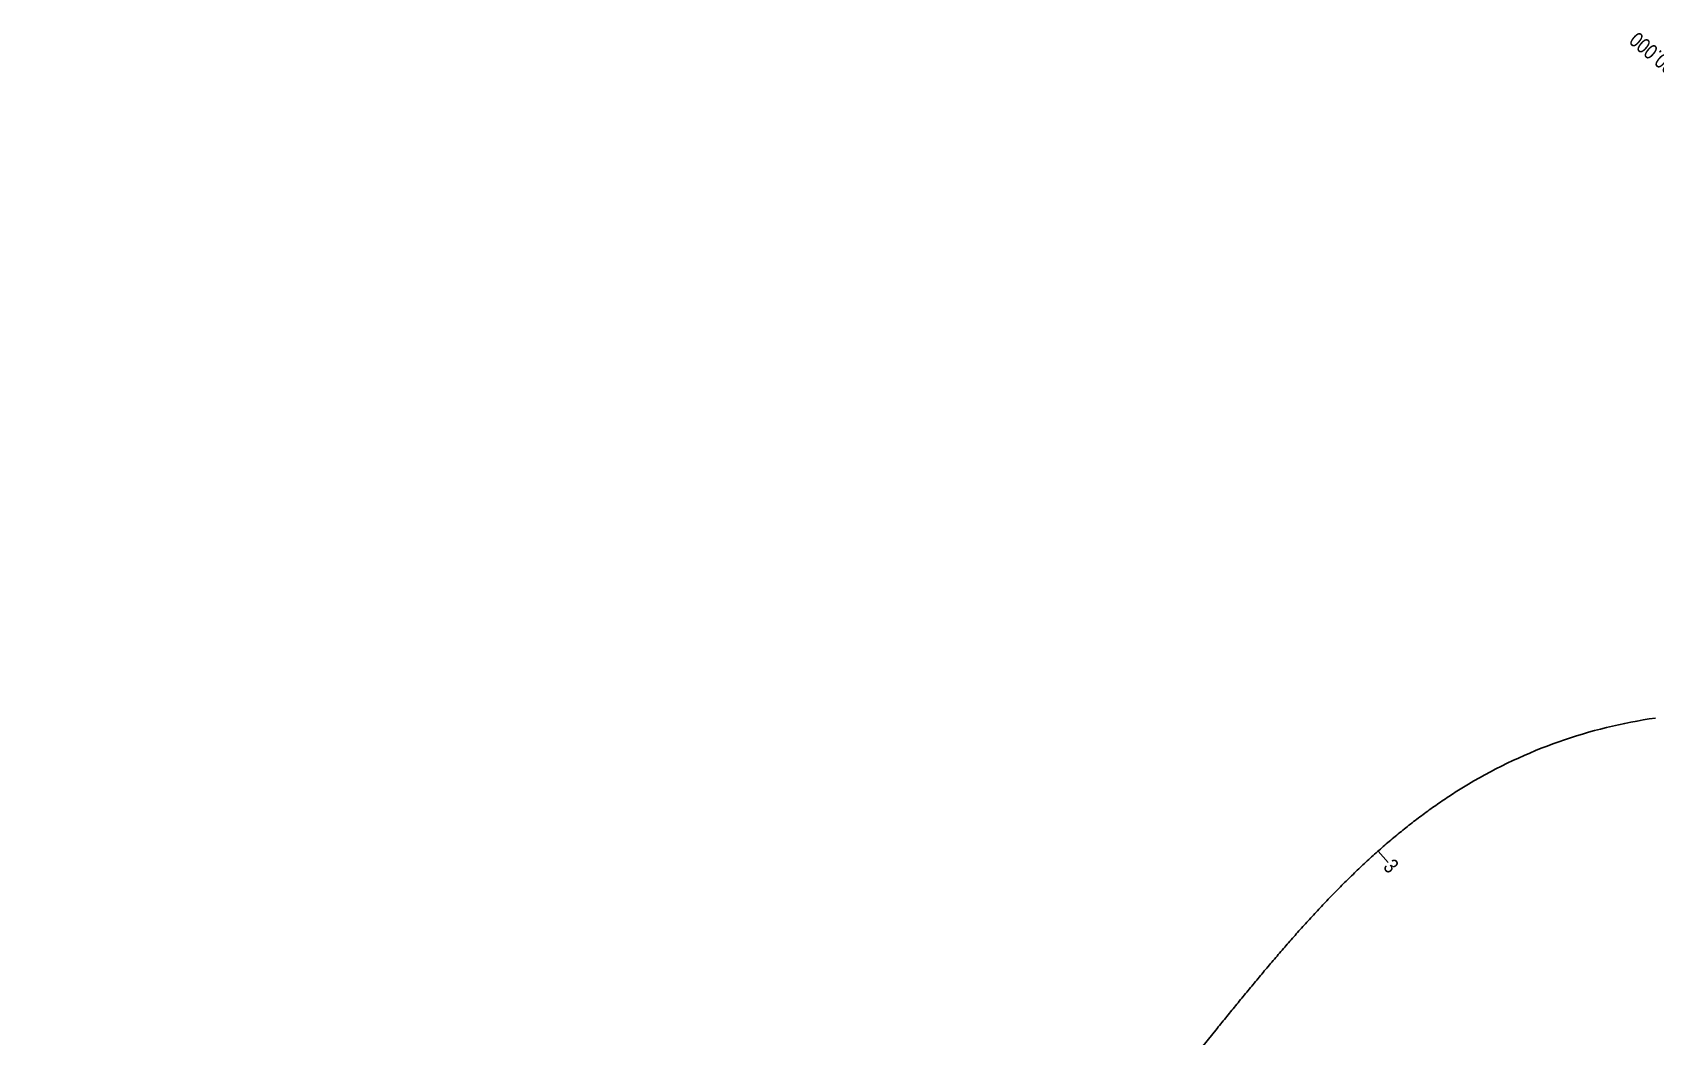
# Model space of a CAD drawing. Header units: metres. Extents: x 570677 to 573609, y 785040 to 786024.
# Drawn here: x 570723.4 to 571045.5, y 785606.9 to 785806.1 of the extents above; entities that cross this region are included whole.
import ezdxf

# ---------------------------------------------------------------- set-up
doc = ezdxf.new("R2010")
doc.units = ezdxf.units.M
doc.header["$LTSCALE"] = 0.5
for name, color, linetype in [('桩号_D2', 2, 'CONTINUOUS'), ('桩号_D3', 2, 'CONTINUOUS'), ('道路中线_D2', 7, 'CONTINUOUS')]:
    doc.layers.add(name, color=color, linetype=linetype)
doc.styles.add('EICAD', font='arial.ttf', dxfattribs={"width": 0.8, "height": 2})

msp = doc.modelspace()

# ---------------------------------------------------------------- linework, layer by layer
at = {"layer": '桩号_D2', "linetype": 'Continuous'}
msp.add_lwpolyline([(570990.47, 785643.66), (570992.46, 785641.41)], dxfattribs=at)
at = {"layer": '道路中线_D2', "color": 4}
for p in [(570723.39, 785319.67), (570799.15, 785412.73)]:
    msp.add_line(p, (570958.49, 785608.44), dxfattribs=at)
at = {"layer": '道路中线_D2', "color": 1, "flags": 128}
msp.add_lwpolyline([(571008.43, 785656.96), (571008.09, 785656.76), (571007.76, 785656.56), (571007.43, 785656.35), (571007.1, 785656.15), (571006.76, 785655.95), (571006.44, 785655.74), (571006.11, 785655.53), (571005.78, 785655.32), (571005.45, 785655.11), (571005.12, 785654.9), (571004.8, 785654.69), (571004.47, 785654.48), (571004.15, 785654.26), (571003.82, 785654.05), (571003.5, 785653.83), (571003.18, 785653.61), (571002.86, 785653.39), (571002.54, 785653.17), (571002.22, 785652.95), (571001.9, 785652.73), (571001.58, 785652.5), (571001.26, 785652.28), (571000.95, 785652.05), (571000.63, 785651.83), (571000.32, 785651.6), (571000, 785651.37), (570999.69, 785651.14), (570999.38, 785650.91), (570999.06, 785650.68), (570998.75, 785650.44), (570998.44, 785650.21), (570998.13, 785649.97), (570997.82, 785649.74), (570997.52, 785649.5), (570997.21, 785649.26), (570996.9, 785649.02), (570996.59, 785648.78), (570996.29, 785648.54), (570995.99, 785648.3), (570995.68, 785648.06), (570995.38, 785647.82), (570995.08, 785647.57), (570994.77, 785647.33), (570994.47, 785647.08), (570994.17, 785646.83), (570993.87, 785646.58), (570993.58, 785646.33), (570993.28, 785646.08), (570992.98, 785645.83), (570992.68, 785645.58), (570992.39, 785645.33), (570992.09, 785645.08), (570991.8, 785644.82), (570991.5, 785644.57), (570991.21, 785644.31), (570990.92, 785644.06), (570990.63, 785643.8), (570990.34, 785643.54), (570990.05, 785643.28), (570989.76, 785643.02), (570989.47, 785642.76), (570989.18, 785642.5), (570988.89, 785642.24), (570988.6, 785641.98), (570988.32, 785641.71), (570988.03, 785641.45), (570987.75, 785641.18), (570987.46, 785640.92), (570987.18, 785640.65), (570986.9, 785640.39), (570986.61, 785640.12), (570986.33, 785639.85), (570986.05, 785639.58), (570985.77, 785639.31), (570985.49, 785639.04), (570985.21, 785638.77), (570984.93, 785638.5), (570984.65, 785638.23), (570984.38, 785637.96), (570984.1, 785637.68), (570983.82, 785637.41), (570983.55, 785637.14), (570983.27, 785636.86), (570983, 785636.59), (570982.72, 785636.31), (570982.45, 785636.03), (570982.18, 785635.76), (570981.91, 785635.48), (570981.63, 785635.2), (570981.36, 785634.92), (570981.09, 785634.64), (570980.82, 785634.36), (570980.55, 785634.08), (570980.28, 785633.8), (570980.01, 785633.52), (570979.75, 785633.24), (570979.48, 785632.96), (570979.21, 785632.67), (570978.95, 785632.39), (570978.68, 785632.11), (570978.41, 785631.82), (570978.15, 785631.54), (570977.88, 785631.25), (570977.62, 785630.97), (570977.36, 785630.68), (570977.09, 785630.4), (570976.83, 785630.11), (570976.57, 785629.82), (570976.31, 785629.53), (570976.05, 785629.25), (570975.78, 785628.96), (570975.52, 785628.67), (570975.26, 785628.38), (570975, 785628.09), (570974.75, 785627.8), (570974.49, 785627.51), (570974.23, 785627.22), (570973.97, 785626.93), (570973.71, 785626.64), (570973.45, 785626.35), (570973.2, 785626.05), (570972.94, 785625.76), (570972.69, 785625.47), (570972.43, 785625.18), (570972.17, 785624.88), (570971.92, 785624.59), (570971.66, 785624.3), (570971.41, 785624), (570971.16, 785623.71), (570970.9, 785623.41), (570970.65, 785623.12), (570970.4, 785622.82), (570970.14, 785622.53), (570969.89, 785622.23), (570969.64, 785621.93), (570969.39, 785621.64), (570969.13, 785621.34), (570968.88, 785621.05), (570968.63, 785620.75), (570968.38, 785620.45), (570968.13, 785620.15), (570967.88, 785619.86), (570967.63, 785619.56), (570967.38, 785619.26), (570967.13, 785618.96), (570966.88, 785618.66), (570966.63, 785618.36), (570966.38, 785618.07), (570966.13, 785617.77), (570965.89, 785617.47), (570965.64, 785617.17), (570965.39, 785616.87), (570965.14, 785616.57), (570964.89, 785616.27), (570964.65, 785615.97), (570964.4, 785615.67), (570964.15, 785615.37), (570963.9, 785615.07), (570963.66, 785614.77), (570963.41, 785614.47), (570963.16, 785614.17), (570962.92, 785613.87), (570962.67, 785613.57), (570962.42, 785613.27), (570962.18, 785612.97), (570961.93, 785612.66), (570961.69, 785612.36), (570961.44, 785612.06), (570961.19, 785611.76), (570960.95, 785611.46), (570960.7, 785611.16), (570960.46, 785610.86), (570960.21, 785610.56), (570959.96, 785610.25), (570959.72, 785609.95), (570959.47, 785609.65), (570959.23, 785609.35), (570958.98, 785609.05), (570958.74, 785608.75), (570958.49, 785608.44)], dxfattribs=at)
msp.add_lwpolyline([(571008.43, 785656.96), (571008.09, 785656.76), (571007.76, 785656.56), (571007.43, 785656.35), (571007.1, 785656.15), (571006.76, 785655.95), (571006.44, 785655.74), (571006.11, 785655.53), (571005.78, 785655.32), (571005.45, 785655.11), (571005.12, 785654.9), (571004.8, 785654.69), (571004.47, 785654.48), (571004.15, 785654.26), (571003.82, 785654.05), (571003.5, 785653.83), (571003.18, 785653.61), (571002.86, 785653.39), (571002.54, 785653.17), (571002.22, 785652.95), (571001.9, 785652.73), (571001.58, 785652.5), (571001.26, 785652.28), (571000.95, 785652.05), (571000.63, 785651.83), (571000.32, 785651.6), (571000, 785651.37), (570999.69, 785651.14), (570999.38, 785650.91), (570999.06, 785650.68), (570998.75, 785650.44), (570998.44, 785650.21), (570998.13, 785649.97), (570997.82, 785649.74), (570997.52, 785649.5), (570997.21, 785649.26), (570996.9, 785649.02), (570996.59, 785648.78), (570996.29, 785648.54), (570995.99, 785648.3), (570995.68, 785648.06), (570995.38, 785647.82), (570995.08, 785647.57), (570994.77, 785647.33), (570994.47, 785647.08), (570994.17, 785646.83), (570993.87, 785646.58), (570993.58, 785646.33), (570993.28, 785646.08), (570992.98, 785645.83), (570992.68, 785645.58), (570992.39, 785645.33), (570992.09, 785645.08), (570991.8, 785644.82), (570991.5, 785644.57), (570991.21, 785644.31), (570990.92, 785644.06), (570990.63, 785643.8), (570990.34, 785643.54), (570990.05, 785643.28), (570989.76, 785643.02), (570989.47, 785642.76), (570989.18, 785642.5), (570988.89, 785642.24), (570988.6, 785641.98), (570988.32, 785641.71), (570988.03, 785641.45), (570987.75, 785641.18), (570987.46, 785640.92), (570987.18, 785640.65), (570986.9, 785640.39), (570986.61, 785640.12), (570986.33, 785639.85), (570986.05, 785639.58), (570985.77, 785639.31), (570985.49, 785639.04), (570985.21, 785638.77), (570984.93, 785638.5), (570984.65, 785638.23), (570984.38, 785637.96), (570984.1, 785637.68), (570983.82, 785637.41), (570983.55, 785637.14), (570983.27, 785636.86), (570983, 785636.59), (570982.72, 785636.31), (570982.45, 785636.03), (570982.18, 785635.76), (570981.91, 785635.48), (570981.63, 785635.2), (570981.36, 785634.92), (570981.09, 785634.64), (570980.82, 785634.36), (570980.55, 785634.08), (570980.28, 785633.8), (570980.01, 785633.52), (570979.75, 785633.24), (570979.48, 785632.96), (570979.21, 785632.67), (570978.95, 785632.39), (570978.68, 785632.11), (570978.41, 785631.82), (570978.15, 785631.54), (570977.88, 785631.25), (570977.62, 785630.97), (570977.36, 785630.68), (570977.09, 785630.4), (570976.83, 785630.11), (570976.57, 785629.82), (570976.31, 785629.53), (570976.05, 785629.25), (570975.78, 785628.96), (570975.52, 785628.67), (570975.26, 785628.38), (570975, 785628.09), (570974.75, 785627.8), (570974.49, 785627.51), (570974.23, 785627.22), (570973.97, 785626.93), (570973.71, 785626.64), (570973.45, 785626.35), (570973.2, 785626.05), (570972.94, 785625.76), (570972.69, 785625.47), (570972.43, 785625.18), (570972.17, 785624.88), (570971.92, 785624.59), (570971.66, 785624.3), (570971.41, 785624), (570971.16, 785623.71), (570970.9, 785623.41), (570970.65, 785623.12), (570970.4, 785622.82), (570970.14, 785622.53), (570969.89, 785622.23), (570969.64, 785621.93), (570969.39, 785621.64), (570969.13, 785621.34), (570968.88, 785621.05), (570968.63, 785620.75), (570968.38, 785620.45), (570968.13, 785620.15), (570967.88, 785619.86), (570967.63, 785619.56), (570967.38, 785619.26), (570967.13, 785618.96), (570966.88, 785618.66), (570966.63, 785618.36), (570966.38, 785618.07), (570966.13, 785617.77), (570965.89, 785617.47), (570965.64, 785617.17), (570965.39, 785616.87), (570965.14, 785616.57), (570964.89, 785616.27), (570964.65, 785615.97), (570964.4, 785615.67), (570964.15, 785615.37), (570963.9, 785615.07), (570963.66, 785614.77), (570963.41, 785614.47), (570963.16, 785614.17), (570962.92, 785613.87), (570962.67, 785613.57), (570962.42, 785613.27), (570962.18, 785612.97), (570961.93, 785612.66), (570961.69, 785612.36), (570961.44, 785612.06), (570961.19, 785611.76), (570960.95, 785611.46), (570960.7, 785611.16), (570960.46, 785610.86), (570960.21, 785610.56), (570959.96, 785610.25), (570959.72, 785609.95), (570959.47, 785609.65), (570959.23, 785609.35), (570958.98, 785609.05), (570958.74, 785608.75), (570958.49, 785608.44)], dxfattribs=at)
at = {"layer": '道路中线_D2', "color": 2}
msp.add_arc((571059.62, 785571.06), 100, 98.1045, 120.7961, dxfattribs=at)
msp.add_arc((571059.62, 785571.06), 100, 98.1045, 120.7961, dxfattribs=at)

# ---------------------------------------------------------------- texts
at = {"layer": '桩号_D2', "style": 'EICAD', "width": 0.8}
msp.add_text('3', height=3, rotation=311.5686, dxfattribs=at).set_placement((570991.31, 785640.4))
at = {"layer": '桩号_D3', "style": 'EICAD', "width": 0.8}
msp.add_text('D3K0+200.000', height=3, rotation=140, dxfattribs=at).set_placement((571059.19, 785791.98))

doc.saveas('drawing.dxf')
